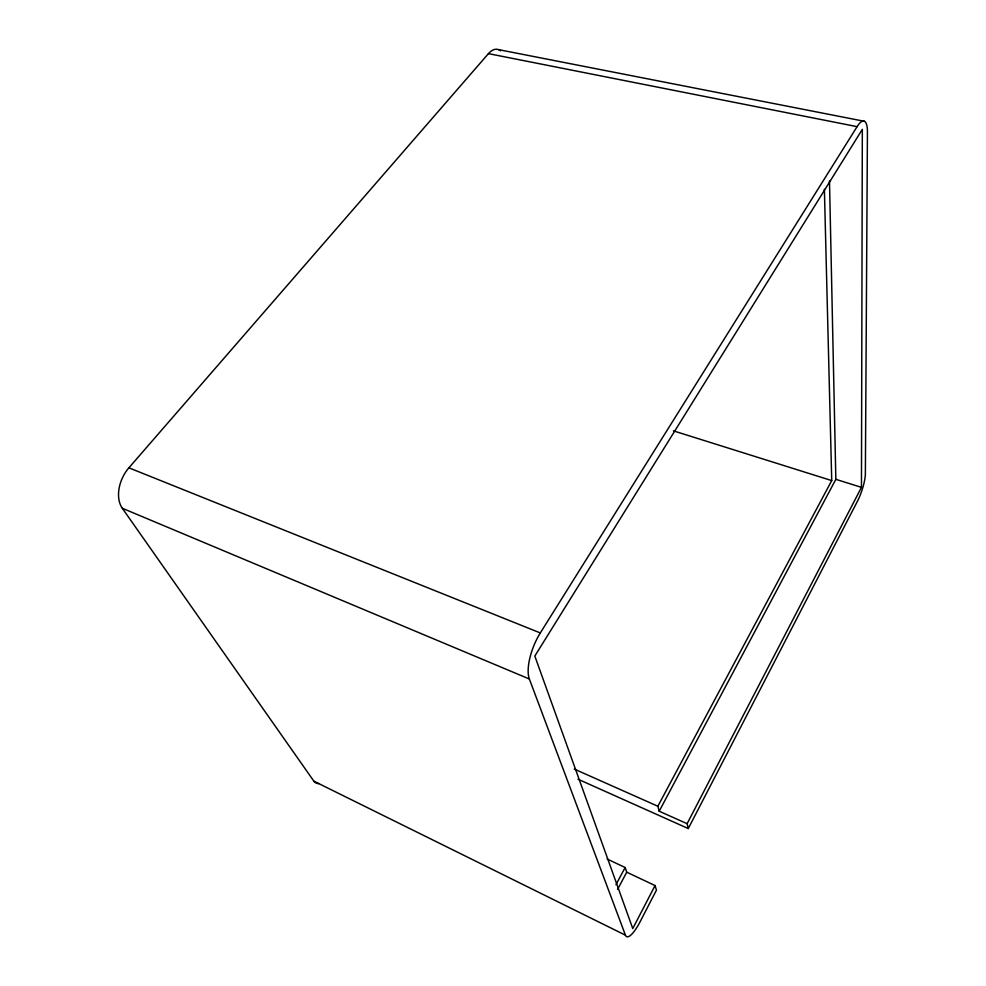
<?xml version="1.0" encoding="UTF-8"?>
<svg xmlns="http://www.w3.org/2000/svg" width="986" height="986" viewBox="0 0 986 986"><rect width="100%" height="100%" fill="white"/><g stroke="black" fill="none" stroke-linecap="round" stroke-linejoin="round"><path stroke-width="1.48" d="M577.969 779.187L688.277 828.56L687.131 823.68L861.456 487.355L862.331 129.351L534.819 656.06L632.765 928.565L655.061 885.564L626.739 872.191L625.149 867.507L607.093 859.003M688.277 828.56L857.549 501.036A20.632 4.782 -71.8 0 0 865.375 473.613L867.433 131.988A28.261 8.011 -75.8 0 0 857.093 126.652L488.44 53.638L128.895 467.82A29.925 20.114 -64.4 0 0 122.301 508.258L313.868 781.171L625.444 935.184A25.5 6.668 -66.8 0 0 639.926 922.095L656.442 890.148L655.061 885.564M617.581 889.397L626.739 872.191M687.131 823.68L659.19 811.219L835.845 479.332L829.485 181.017M615.954 884.725L625.149 867.507M659.19 811.219L657.859 806.24L831.728 480.589L824.382 189.25M625.444 935.184L529.359 678.997A34.941 13.533 -68.1 0 1 540.316 632.938L857.093 126.652M498.608 49.645L864.5 121.315M835.845 479.332L861.456 487.355M673.401 430.845L831.728 480.589M128.895 467.82L540.316 632.938M122.301 508.258L529.359 678.997M574.271 769.068L657.859 806.24M488.44 53.638A24.946 12.707 -80.7 0 1 500.629 50.816M318.959 783.55A22.74 10.797 -62.9 0 1 313.868 781.171"/></g></svg>
